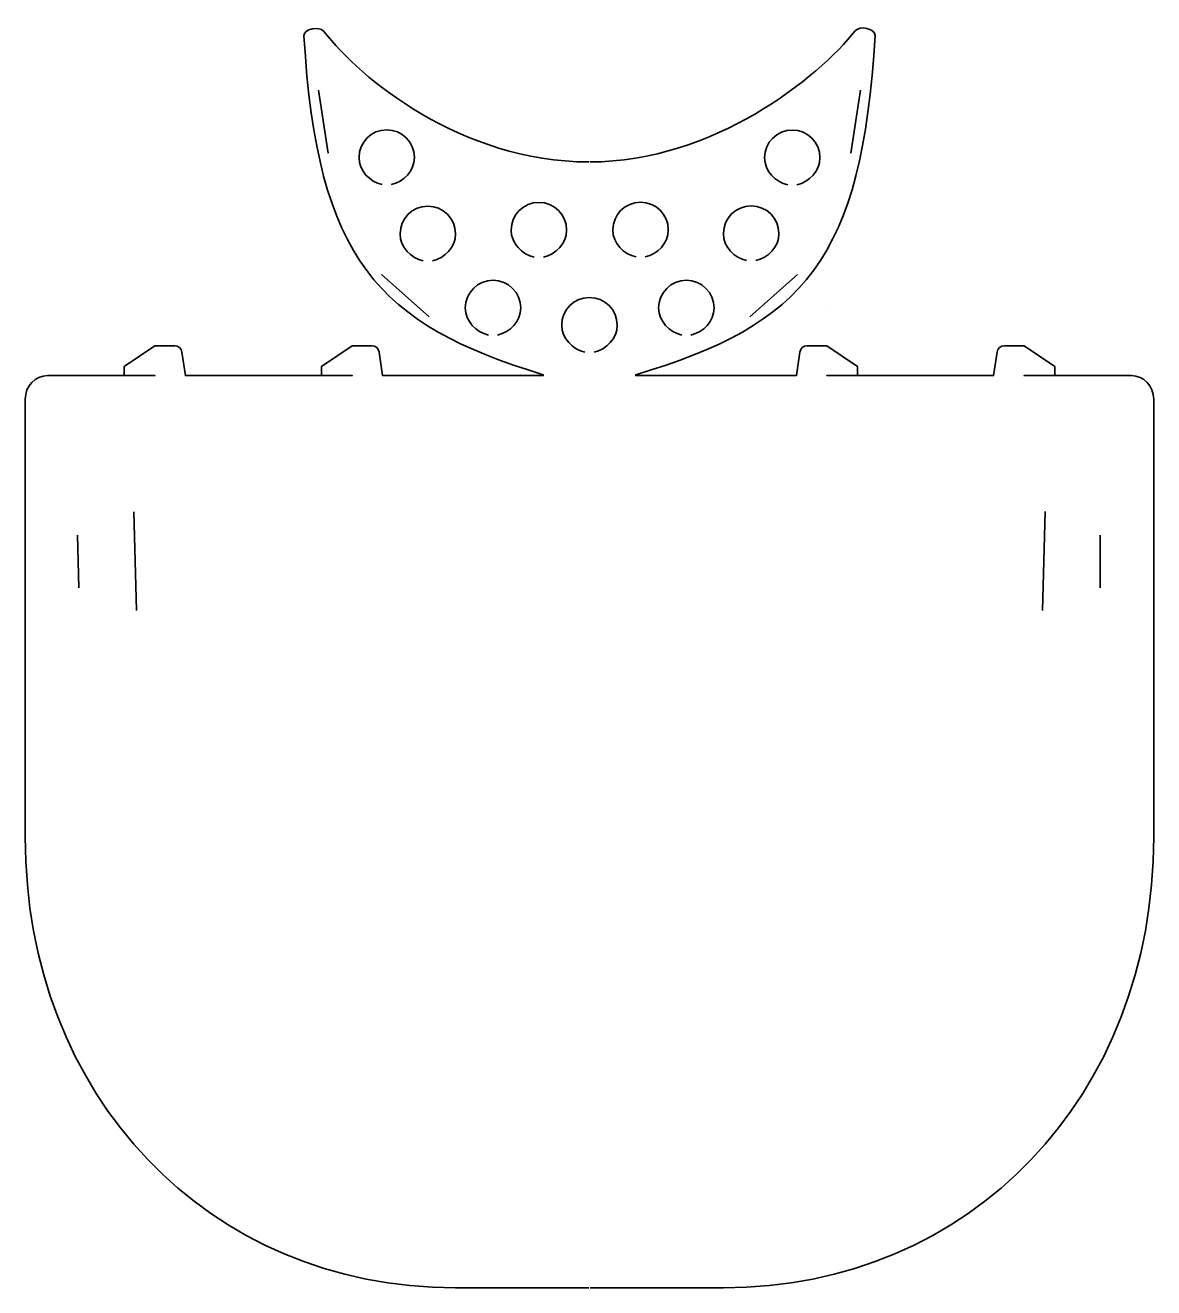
# Model space of a CAD drawing. Header units: inches. Extents: x 17 to 980, y -926 to -230.
# Drawn here: x 674.5 to 979.9, y -571.6 to -229.8 of the extents above; entities that cross this region are included whole.
import ezdxf

# ---------------------------------------------------------------- set-up
doc = ezdxf.new("R2010")
doc.units = ezdxf.units.IN
doc.header["$MEASUREMENT"] = 0
doc.layers.add('Layer 1', color=7, linetype='Continuous')

msp = doc.modelspace()

# ---------------------------------------------------------------- linework, layer by layer
at = {"layer": 'Layer 1', "color": 179, "lineweight": 35, "true_color": 0x231f20}
for points in [[(756.53, -264.45), (753.93, -247.39)], [(897.96, -264.45), (900.56, -247.39)], [(783.86, -308.69), (770.95, -297.24)], [(870.63, -308.69), (883.54, -297.24)], [(891.3, -305.56), (891.3, -305.56)], [(814.75, -324.39), (814.75, -324.39)], [(703.96, -361.48), (704.61, -388.24)], [(950.53, -361.46), (949.88, -388.22)], [(688.66, -367.86), (689.04, -382.12)], [(965.48, -367.87), (965.44, -382.1)]]:
    msp.add_lwpolyline(points, dxfattribs=at)
for points, knots in [([(827.04, -266.8), (792.42, -266.71), (765.2, -244.19), (755.33, -231.45), (754.15, -229.93), (749.87, -230.79), (749.98, -232.7), (753.46, -293.21), (770.15, -310.89), (814.75, -324.39), (814.75, -324.39), (814.75, -324.64), (814.75, -324.64), (814.75, -324.64), (771.26, -324.64), (771.26, -324.64), (771.26, -324.64), (771.26, -324.64), (771.26, -324.64), (771.26, -324.64), (770.32, -318.26), (770.32, -318.26), (770.18, -317.28), (769.34, -316.55), (768.34, -316.55), (768.34, -316.55), (763.04, -316.55), (763.04, -316.55), (763.04, -316.55), (754.73, -322.17), (754.73, -322.17), (754.73, -322.17), (754.73, -324.64), (754.73, -324.64), (754.73, -324.64), (763.04, -324.64), (763.04, -324.64), (763.04, -324.64), (763.04, -324.64), (763.04, -324.64), (763.04, -324.64), (717.87, -324.64), (717.87, -324.64), (717.87, -324.64), (717.87, -324.64), (717.87, -324.64), (717.87, -324.64), (716.94, -318.26), (716.94, -318.26), (716.79, -317.28), (715.95, -316.55), (714.96, -316.55), (714.96, -316.55), (709.65, -316.55), (709.65, -316.55), (709.65, -316.55), (701.34, -322.17), (701.34, -322.17), (701.34, -322.17), (701.34, -324.64), (701.34, -324.64), (701.34, -324.64), (709.65, -324.64), (709.65, -324.64), (709.65, -324.64), (709.65, -324.64), (709.65, -324.64), (709.65, -324.64), (680.59, -324.64), (680.59, -324.64), (677.25, -324.64), (674.54, -327.49), (674.54, -330.99), (674.54, -330.99), (674.54, -449.57), (674.54, -449.57), (674.54, -519.71), (724.16, -571.57), (790.96, -571.57), (790.96, -571.57), (827.08, -571.57), (827.08, -571.57)], [0, 0, 0, 0, 1, 1, 1, 2, 2, 2, 3, 3, 3, 4, 4, 4, 5, 5, 5, 6, 6, 6, 7, 7, 7, 8, 8, 8, 9, 9, 9, 10, 10, 10, 11, 11, 11, 12, 12, 12, 13, 13, 13, 14, 14, 14, 15, 15, 15, 16, 16, 16, 17, 17, 17, 18, 18, 18, 19, 19, 19, 20, 20, 20, 21, 21, 21, 22, 22, 22, 23, 23, 23, 24, 24, 24, 25, 25, 25, 26, 26, 26, 27, 27, 27, 27]), ([(827.39, -571.57), (827.39, -571.57), (863.53, -571.57), (863.53, -571.57), (930.33, -571.57), (979.94, -519.71), (979.94, -449.57), (979.94, -449.57), (979.94, -330.99), (979.94, -330.99), (979.94, -327.49), (977.24, -324.64), (973.9, -324.64), (973.9, -324.64), (944.84, -324.64), (944.84, -324.64), (944.84, -324.64), (944.84, -324.64), (944.84, -324.64), (944.84, -324.64), (953.15, -324.64), (953.15, -324.64), (953.15, -324.64), (953.15, -322.17), (953.15, -322.17), (953.15, -322.17), (944.84, -316.55), (944.84, -316.55), (944.84, -316.55), (939.53, -316.55), (939.53, -316.55), (938.54, -316.55), (937.7, -317.28), (937.55, -318.26), (937.55, -318.26), (936.62, -324.64), (936.62, -324.64), (936.62, -324.64), (936.62, -324.64), (936.62, -324.64), (936.62, -324.64), (891.45, -324.64), (891.45, -324.64), (891.45, -324.64), (891.45, -324.64), (891.45, -324.64), (891.45, -324.64), (899.76, -324.64), (899.76, -324.64), (899.76, -324.64), (899.76, -322.17), (899.76, -322.17), (899.76, -322.17), (891.45, -316.55), (891.45, -316.55), (891.45, -316.55), (886.15, -316.55), (886.15, -316.55), (885.15, -316.55), (884.31, -317.28), (884.17, -318.26), (884.17, -318.26), (883.23, -324.64), (883.23, -324.64), (883.23, -324.64), (883.23, -324.64), (883.23, -324.64), (883.23, -324.64), (839.75, -324.64), (839.75, -324.64), (839.75, -324.64), (839.75, -324.39), (839.75, -324.39), (885.34, -310.89), (901.04, -293.06), (904.51, -232.56), (904.53, -230.66), (900.37, -229.79), (899.18, -231.29), (889.15, -243.9), (861.08, -266.71), (827.34, -266.8)], [0, 0, 0, 0, 1, 1, 1, 2, 2, 2, 3, 3, 3, 4, 4, 4, 5, 5, 5, 6, 6, 6, 7, 7, 7, 8, 8, 8, 9, 9, 9, 10, 10, 10, 11, 11, 11, 12, 12, 12, 13, 13, 13, 14, 14, 14, 15, 15, 15, 16, 16, 16, 17, 17, 17, 18, 18, 18, 19, 19, 19, 20, 20, 20, 21, 21, 21, 22, 22, 22, 23, 23, 23, 24, 24, 24, 25, 25, 25, 26, 26, 26, 27, 27, 27, 27]), ([(773.6, -272.92), (776.98, -272.2), (779.87, -269.19), (779.87, -265.6), (779.87, -261.45), (776.51, -258.1), (772.37, -258.1), (768.22, -258.1), (764.87, -261.45), (764.87, -265.6), (764.87, -269.19), (767.75, -272.2), (771.14, -272.92)], [0, 0, 0, 0, 1, 1, 1, 2, 2, 2, 3, 3, 3, 4, 4, 4, 4]), ([(883.35, -272.99), (886.73, -272.27), (889.62, -269.26), (889.62, -265.66), (889.62, -261.52), (886.27, -258.16), (882.12, -258.16), (877.98, -258.16), (874.62, -261.52), (874.62, -265.66), (874.62, -269.26), (877.51, -272.27), (880.89, -272.99)], [0, 0, 0, 0, 1, 1, 1, 2, 2, 2, 3, 3, 3, 4, 4, 4, 4]), ([(784.72, -293.59), (788.1, -292.86), (790.99, -289.86), (790.99, -286.26), (790.99, -282.12), (787.63, -278.76), (783.49, -278.76), (779.35, -278.76), (775.99, -282.12), (775.99, -286.26), (775.99, -289.86), (778.88, -292.86), (782.26, -293.59)], [0, 0, 0, 0, 1, 1, 1, 2, 2, 2, 3, 3, 3, 4, 4, 4, 4]), ([(814.77, -292.59), (818.15, -291.86), (821.04, -288.86), (821.04, -285.26), (821.04, -281.12), (817.68, -277.76), (813.54, -277.76), (809.39, -277.76), (806.04, -281.12), (806.04, -285.26), (806.04, -288.86), (808.93, -291.86), (812.31, -292.59)], [0, 0, 0, 0, 1, 1, 1, 2, 2, 2, 3, 3, 3, 4, 4, 4, 4]), ([(842.29, -292.52), (845.68, -291.8), (848.56, -288.79), (848.56, -285.19), (848.56, -281.05), (845.21, -277.69), (841.06, -277.69), (836.92, -277.69), (833.56, -281.05), (833.56, -285.19), (833.56, -288.79), (836.45, -291.8), (839.83, -292.52)], [0, 0, 0, 0, 1, 1, 1, 2, 2, 2, 3, 3, 3, 4, 4, 4, 4]), ([(872.23, -293.52), (875.61, -292.8), (878.5, -289.79), (878.5, -286.19), (878.5, -282.05), (875.14, -278.69), (871, -278.69), (866.85, -278.69), (863.5, -282.05), (863.5, -286.19), (863.5, -289.79), (866.39, -292.8), (869.77, -293.52)], [0, 0, 0, 0, 1, 1, 1, 2, 2, 2, 3, 3, 3, 4, 4, 4, 4]), ([(802.37, -313.65), (805.75, -312.92), (808.64, -309.92), (808.64, -306.32), (808.64, -302.18), (805.28, -298.82), (801.14, -298.82), (797, -298.82), (793.64, -302.18), (793.64, -306.32), (793.64, -309.92), (796.53, -312.92), (799.91, -313.65)], [0, 0, 0, 0, 1, 1, 1, 2, 2, 2, 3, 3, 3, 4, 4, 4, 4]), ([(854.69, -313.65), (858.07, -312.92), (860.96, -309.92), (860.96, -306.32), (860.96, -302.18), (857.61, -298.82), (853.46, -298.82), (849.32, -298.82), (845.96, -302.18), (845.96, -306.32), (845.96, -309.92), (848.85, -312.92), (852.23, -313.65)], [0, 0, 0, 0, 1, 1, 1, 2, 2, 2, 3, 3, 3, 4, 4, 4, 4]), ([(828.47, -318.31), (831.86, -317.58), (834.74, -314.58), (834.74, -310.98), (834.74, -306.84), (831.39, -303.48), (827.24, -303.48), (823.1, -303.48), (819.74, -306.84), (819.74, -310.98), (819.74, -314.58), (822.63, -317.58), (826.02, -318.31)], [0, 0, 0, 0, 1, 1, 1, 2, 2, 2, 3, 3, 3, 4, 4, 4, 4])]:
    msp.add_open_spline(points, degree=3, knots=knots, dxfattribs=at)

doc.saveas('drawing.dxf')
